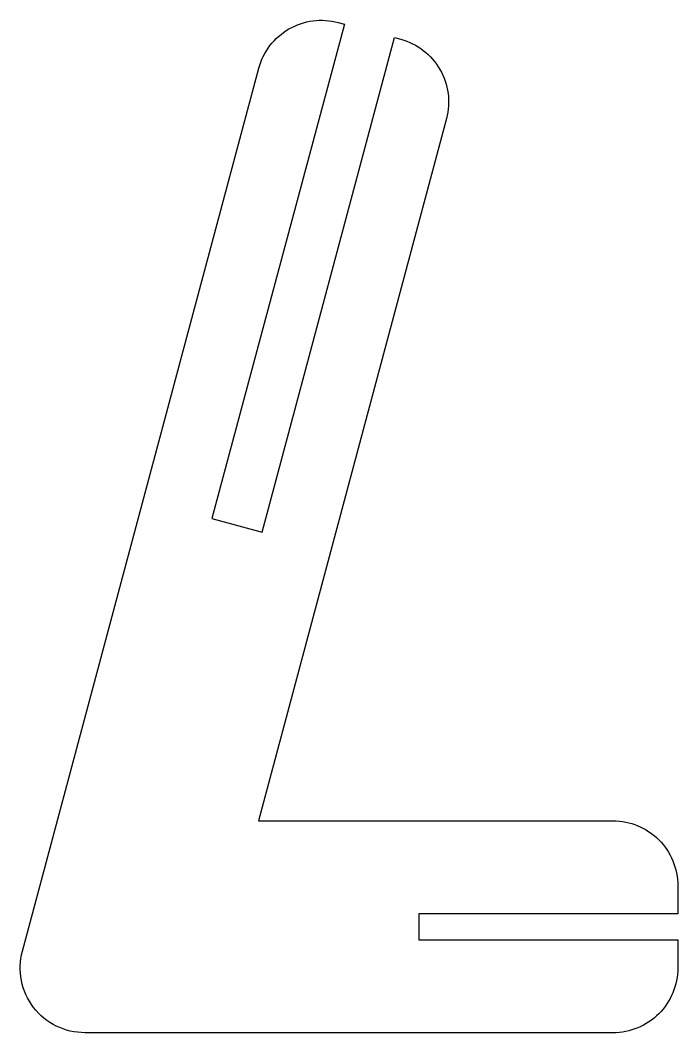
# Model space of a CAD drawing. Header units: millimetres. Extents: x -49 to 53, y -48 to 108.
import ezdxf

# ---------------------------------------------------------------- set-up
doc = ezdxf.new("R2010")
doc.units = ezdxf.units.MM
doc.layers.get('0').update_dxf_attribs({"linetype": 'CONTINUOUS'})

msp = doc.modelspace()

# ---------------------------------------------------------------- linework, layer by layer
msp.add_lwpolyline([(42.87, -15.64, -0.414214), (52.87, -25.64), (52.87, -30), (12.87, -30), (12.87, -34), (52.87, -34), (52.87, -38.35, -0.414214), (42.87, -48.35), (-38.69, -48.35, -0.493145), (-48.35, -35.76), (-11.84, 100.49, -0.414214), (0.41, 107.56), (1.37, 107.3), (-19.07, 31), (-11.34, 28.92), (9.1, 105.23), (10.07, 104.97, -0.414214), (17.14, 92.73), (-11.9, -15.64)], format="xyb", close=True)

doc.saveas('drawing.dxf')
